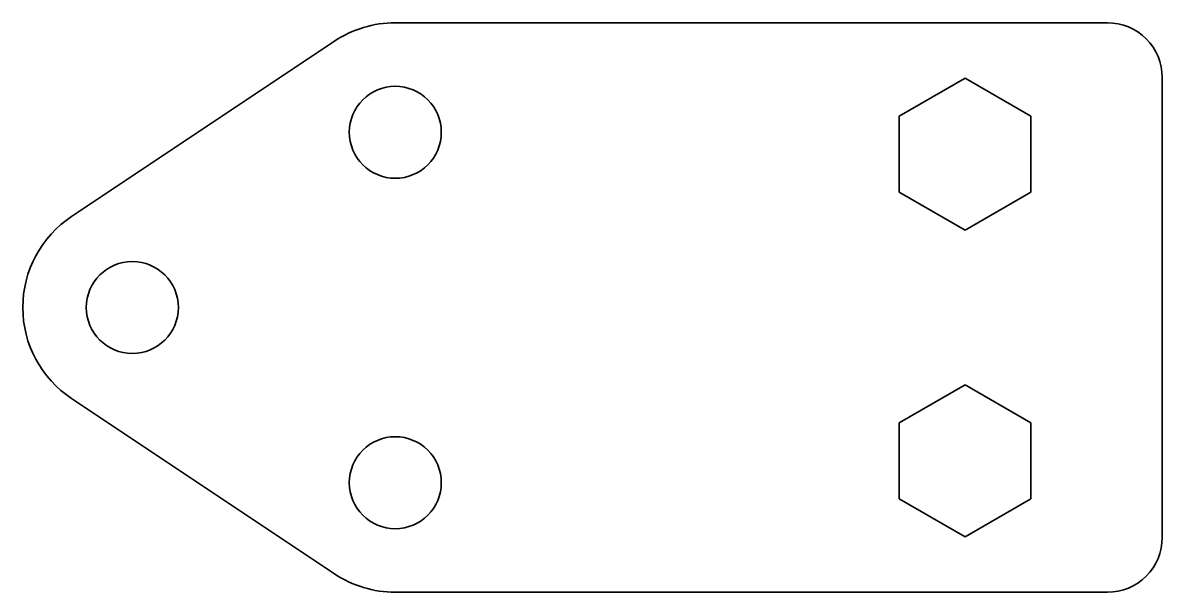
# Model space of a CAD drawing. Extents: x 79 to 131, y 135.5 to 161.5.
import ezdxf

# ---------------------------------------------------------------- set-up
doc = ezdxf.new("R2010")
doc.units = 0

msp = doc.modelspace()

# ---------------------------------------------------------------- linework, layer by layer
at = {"color": 7, "lineweight": 35, "ltscale": 0.154399}
for p, q in [((102.175957, 161.5), (96, 161.5)), ((96, 135.5), (102.175957, 135.5))]:
    msp.add_line(p, q, dxfattribs=at)
at = {"color": 7, "lineweight": 35, "ltscale": 0.241202}
for p, q in [((111.824043, 161.5), (102.175957, 161.5)), ((102.175957, 135.5), (111.824043, 135.5))]:
    msp.add_line(p, q, dxfattribs=at)
at = {"color": 7, "lineweight": 35, "ltscale": 0.416899}
for p, q in [((128.5, 161.5), (111.824043, 161.5)), ((111.824043, 135.5), (128.5, 135.5))]:
    msp.add_line(p, q, dxfattribs=at)
at = {"color": 7, "lineweight": 35, "ltscale": 0.360555}
for p, q in [((81.226501, 152.660248), (93.226501, 160.660248)), ((93.226501, 136.339752), (81.226501, 144.339752))]:
    msp.add_line(p, q, dxfattribs=at)
at = {"color": 7, "lineweight": 35, "ltscale": 0.086602}
for p, q in [((122, 158.964096), (119, 157.232056)), ((125, 157.232056), (122, 158.964096)), ((119, 153.767944), (122, 152.035904)), ((122, 152.035904), (125, 153.767944)), ((122, 144.964096), (119, 143.232056)), ((125, 143.232056), (122, 144.964096)), ((119, 139.767944), (122, 138.035904)), ((122, 138.035904), (125, 139.767944))]:
    msp.add_line(p, q, dxfattribs=at)
at = {"color": 7, "lineweight": 35}
msp.add_line((131, 138), (131, 159), dxfattribs=at)
at = {"color": 7, "lineweight": 35, "ltscale": 0.086603}
for p, q in [((119, 157.232056), (119, 153.767944)), ((125, 153.767944), (125, 157.232056)), ((119, 143.232056), (119, 139.767944)), ((125, 139.767944), (125, 143.232056))]:
    msp.add_line(p, q, dxfattribs=at)
at = {"color": 7, "lineweight": 35}
for centre in [(96, 156.5), (84, 148.5), (96, 140.5)]:
    msp.add_circle(centre, 2.1, dxfattribs=at)
for centre, radius, start, end in [((96, 156.5), 5, 90.000003, 123.690068), ((128.5, 159), 2.5, 0, 90.000003), ((84, 148.5), 5, 123.690068, 236.309932), ((128.5, 138), 2.5, 269.999997, 360), ((96, 140.5), 5, 236.309932, 269.999997)]:
    msp.add_arc(centre, radius, start, end, dxfattribs=at)

doc.saveas('drawing.dxf')
